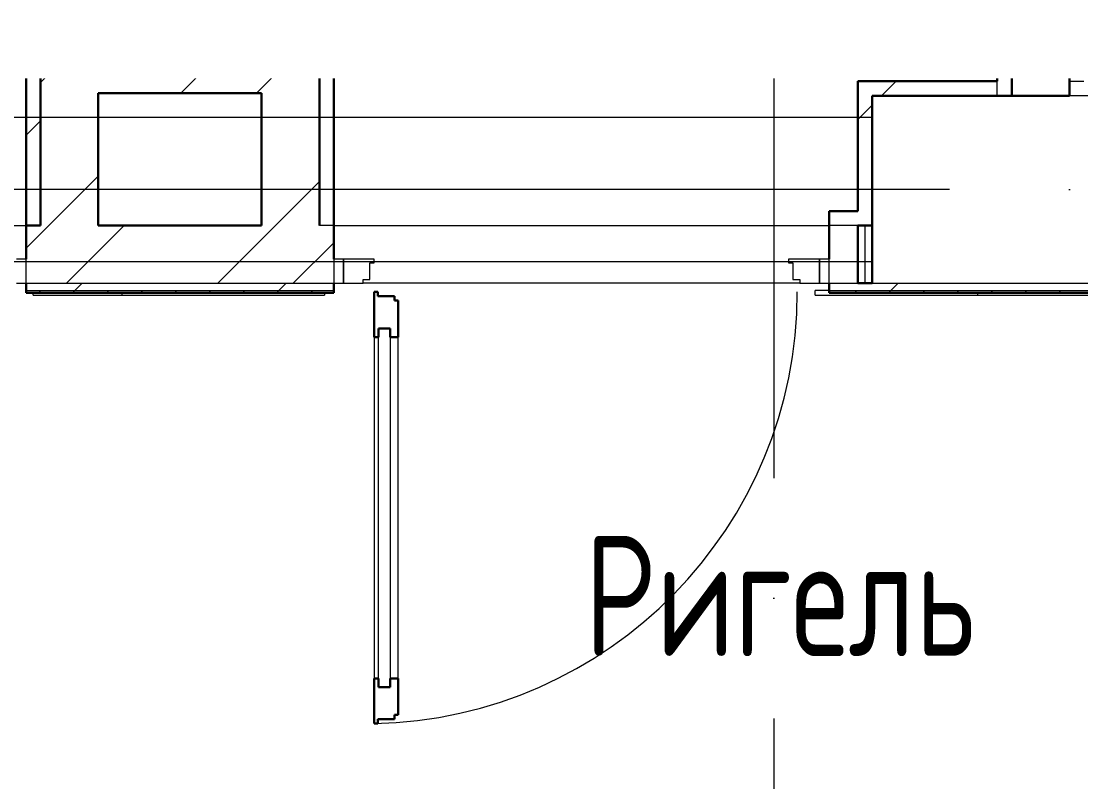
# Model space of a CAD drawing. Header units: millimetres. Extents: x -396912 to 182286, y -43638 to 41610.
# Drawn here: x -44321 to -42117, y -11860 to -10278 of the extents above; entities that cross this region are included whole.
import ezdxf
from ezdxf import colors
from ezdxf.entities.mleader import LeaderData, LeaderLine
from ezdxf.math import Vec2, Vec3

# ---------------------------------------------------------------- set-up
doc = ezdxf.new("R2010")
doc.units = ezdxf.units.MM
doc.linetypes.add('ADSK_Линия сетки', pattern=[25, 20, -2.5, 0, -2.5])
doc.linetypes.add('ADSK_Сверху', pattern=[450, 300, -150])
for name, color, linetype, lineweight in [('RC-Выноски', 7, 'Continuous', 0), ('Аннотация', 7, 'Continuous', 18), ('Двери', 252, 'Continuous', 9), ('Линии', 7, 'Continuous', 9), ('Ограждение', 252, 'Continuous', 9), ('Оси', 252, 'Continuous', 9), ('Стены внутренние', 7, 'Continuous', 18), ('Стены наружные', 7, 'Continuous', 18), ('Стены штриховка', 7, 'Continuous', 9)]:
    doc.layers.add(name, color=color, linetype=linetype, lineweight=lineweight)
doc.layers.add('Двери открывание', color=7, linetype='Continuous', lineweight=9, true_color=0xc0c0c0)
doc.styles.add('GOST Common_3', font='', dxfattribs={"height": 3.5})
doc.styles.add('RubezhCAD', font='', dxfattribs={"oblique": 10})
doc.styles.get('GOST Common_3').set_extended_font_data('GOST 2.304 type A')
doc.styles.get('RubezhCAD').set_extended_font_data('GOST type A')

# ---------------------------------------------------------------- blocks, each defined once
blk = doc.blocks.new('1 этаж')
at = {"layer": 'Ограждение', "true_color": 0x636466}
h = blk.add_hatch(dxfattribs=at)
h.set_pattern_fill('FP_28', color=251, style=0, pattern_type=2)
h.set_pattern_definition([(0, (-32110.8, 94), (0, 600), []), (90, (-32110.8, 94), (-600, 4e-14), [])])
h.paths.add_polyline_path([(-49391.8, -11765.7), (-49391.8, -11760.7), (-49997.8, -11760.7), (-49997.8, -11765.7), (-49548.1, -11765.7)])
h = blk.add_hatch(dxfattribs=at)
h.set_pattern_fill('FP_27', color=251, style=0, pattern_type=2)
h.set_pattern_definition([(0, (-32131.8, 94), (0, 600), []), (90, (-32131.8, 94), (-600, 4e-14), [])])
h.paths.add_polyline_path([(-46877.8, -11765.7), (-46872.8, -11765.7), (-46872.8, -11755.7), (-46877.8, -11755.7), (-46877.8, -11760.7), (-48342.8, -11760.7), (-48342.8, -11755.7), (-48371.8, -11755.7), (-48371.8, -11765.7), (-47395.4, -11765.7)])
at = {"layer": 'Двери', "color": 251, "true_color": 0x636466}
for p, q in [((-50012.8, -11690.7), (-50032.8, -11690.7)), ((-50012.8, -11740.7), (-50012.8, -11690.7)), ((-49372.8, -11690.7), (-49372.8, -11740.7)), ((-49352.8, -11690.7), (-49372.8, -11690.7)), ((-49352.8, -11740.7), (-49352.8, -11690.7)), ((-49288.8, -11690.7), (-49352.8, -11690.7)), ((-49352.8, -11690.7), (-49352.8, -11740.7)), ((-49297.8, -11732.7), (-49297.8, -11698.7)), ((-49297.8, -11698.7), (-49288.8, -11698.7)), ((-49288.8, -11698.7), (-49288.8, -11690.7)), ((-48362.8, -11690.7), (-48426.8, -11690.7)), ((-48426.8, -11690.7), (-48426.8, -11698.7)), ((-48426.8, -11698.7), (-48417.8, -11698.7)), ((-48417.8, -11698.7), (-48417.8, -11732.7)), ((-48342.8, -11690.7), (-48362.8, -11690.7)), ((-48362.8, -11690.7), (-48362.8, -11740.7)), ((-48362.8, -11740.7), (-48362.8, -11690.7)), ((-48342.8, -11740.7), (-48342.8, -11690.7)), ((-50032.8, -11740.7), (-50012.8, -11740.7)), ((-49372.8, -11740.7), (-49352.8, -11740.7)), ((-49352.8, -11740.7), (-49311.8, -11740.7)), ((-49311.8, -11740.7), (-49311.8, -11732.7)), ((-49311.8, -11732.7), (-49297.8, -11732.7)), ((-48417.8, -11732.7), (-48403.8, -11732.7)), ((-48403.8, -11732.7), (-48403.8, -11740.7)), ((-48403.8, -11740.7), (-48362.8, -11740.7)), ((-48362.8, -11740.7), (-48342.8, -11740.7)), ((-49288.8, -11852.7), (-49288.8, -12562.7)), ((-49279.8, -11834.7), (-49255.8, -11834.7)), ((-49279.8, -12580.7), (-49279.8, -11834.7)), ((-49255.8, -11834.7), (-49255.8, -12580.7)), ((-49238.8, -12562.7), (-49238.8, -11852.7)), ((-49255.8, -12580.7), (-49279.8, -12580.7))]:
    blk.add_line(p, q, dxfattribs=at)
at = {"layer": 'Двери', "color": 251, "lineweight": 30, "true_color": 0x636466}
for p, q in [((-49280.8, -11758.7), (-49288.8, -11758.7)), ((-49288.8, -11758.7), (-49288.8, -11852.7)), ((-49280.8, -11767.7), (-49280.8, -11758.7)), ((-49246.8, -11767.7), (-49280.8, -11767.7)), ((-49246.8, -11776.7), (-49246.8, -11767.7)), ((-49238.8, -11776.7), (-49246.8, -11776.7)), ((-49238.8, -11852.7), (-49238.8, -11776.7)), ((-49279.8, -11852.7), (-49288.8, -11852.7)), ((-49279.8, -11834.7), (-49279.8, -11852.7)), ((-49255.8, -11834.7), (-49279.8, -11834.7)), ((-49255.8, -11852.7), (-49255.8, -11834.7)), ((-49238.8, -11852.7), (-49255.8, -11852.7)), ((-49288.8, -12562.7), (-49288.8, -12656.7)), ((-49279.8, -12562.7), (-49288.8, -12562.7)), ((-49279.8, -12580.7), (-49279.8, -12562.7)), ((-49255.8, -12580.7), (-49279.8, -12580.7)), ((-49255.8, -12562.7), (-49255.8, -12580.7)), ((-49238.8, -12562.7), (-49255.8, -12562.7)), ((-49238.8, -12638.7), (-49238.8, -12562.7)), ((-49280.8, -12656.7), (-49280.8, -12647.7)), ((-49280.8, -12647.7), (-49246.8, -12647.7)), ((-49246.8, -12647.7), (-49246.8, -12638.7)), ((-49246.8, -12638.7), (-49238.8, -12638.7)), ((-49288.8, -12656.7), (-49280.8, -12656.7))]:
    blk.add_line(p, q, dxfattribs=at)
at = {"layer": 'Двери открывание', "color": 251, "true_color": 0x636466}
blk.add_arc((-49306.8, -11758.7), 898, 271.1485, 0, dxfattribs=at)
at = {"layer": 'Линии', "color": 251, "linetype": 'ADSK_Сверху', "ltscale": 100, "true_color": 0x636466}
for p, q in [((-59082.8, -11395.7), (-48252.8, -11395.7)), ((-59082.8, -11695.7), (-48252.8, -11695.7))]:
    blk.add_line(p, q, dxfattribs=at)
at = {"layer": 'Ограждение', "color": 251, "true_color": 0x636466}
for p, q in [((-49997.8, -11765.7), (-49997.8, -11760.6)), ((-49997.8, -11765.7), (-49391.8, -11765.7)), ((-49391.8, -11760.7), (-49391.8, -11765.7)), ((-48371.8, -11765.7), (-48371.8, -11755.7)), ((-48342.8, -11755.7), (-48371.8, -11755.7)), ((-48371.8, -11765.7), (-46872.8, -11765.7))]:
    blk.add_line(p, q, dxfattribs=at)
at = {"layer": 'Оси', "color": 251, "linetype": 'ADSK_Линия сетки', "ltscale": 100, "true_color": 0x636466}
for p, q in [((-48457.8, -2645.7), (-48457.8, -33771.9)), ((4409.5, -11545.7), (-72530.1, -11545.7))]:
    blk.add_line(p, q, dxfattribs=at)
at = {"layer": 'Стены внутренние', "color": 251, "true_color": 0x636466}
for p, q in [((-47562.8, -11350.7), (-47842.8, -11350.7)), ((-48267.8, -11740.7), (-48267.8, -11620.7)), ((-48252.8, -11740.7), (-47562.8, -11740.7))]:
    blk.add_line(p, q, dxfattribs=at)
at = {"layer": 'Стены внутренние', "color": 251, "lineweight": 30, "true_color": 0x636466}
blk.add_line((-48252.8, -11620.7), (-48252.8, -11740.7), dxfattribs=at)
at = {"layer": 'Стены наружные', "color": 251, "lineweight": 30, "true_color": 0x636466}
for p, q in [((-49522.8, -9395.7), (-49522.8, -11225.7)), ((-47962.8, -11350.7), (-47962.8, -9707.4)), ((-49402.8, -11620.7), (-49402.8, -9725.7)), ((-49372.8, -11690.7), (-49372.8, -9755.7)), ((-47992.8, -9755.7), (-47992.8, -11320.7)), ((-47842.8, -11350.7), (-47842.8, -9765.7)), ((-50012.8, -11195.7), (-50012.8, -11690.7)), ((-49522.8, -11225.7), (-49982.8, -11225.7)), ((-49982.8, -11225.7), (-49982.8, -11620.7)), ((-47992.8, -11320.7), (-48282.8, -11320.7)), ((-48282.8, -11320.7), (-48282.8, -11590.7)), ((-49862.8, -11345.7), (-49522.8, -11345.7)), ((-49862.8, -11620.7), (-49862.8, -11345.7)), ((-49522.8, -11345.7), (-49522.8, -11620.7)), ((-48252.8, -11350.7), (-47842.8, -11350.7)), ((-48252.8, -11620.7), (-48252.8, -11350.7)), ((-48342.8, -11590.7), (-48342.8, -11690.7)), ((-48282.8, -11590.7), (-48342.8, -11590.7)), ((-49982.8, -11620.7), (-50012.8, -11620.7)), ((-49522.8, -11620.7), (-49862.8, -11620.7)), ((-48282.8, -11740.7), (-48282.8, -11620.7)), ((-48282.8, -11620.7), (-48252.8, -11620.7)), ((-50012.8, -11740.7), (-50012.8, -11760.7)), ((-49372.8, -11760.7), (-49372.8, -11740.7)), ((-48342.8, -11740.7), (-48342.8, -11760.7)), ((-48252.8, -11740.7), (-48282.8, -11740.7)), ((-50012.8, -11760.7), (-49372.8, -11760.7)), ((-48342.8, -11760.7), (-46877.8, -11760.7))]:
    blk.add_line(p, q, dxfattribs=at)
at = {"layer": 'Стены наружные', "color": 251, "linetype": 'Continuous', "lineweight": 9, "true_color": 0x636466}
for p, q in [((-49805.5, -11225.7), (-49775.5, -11195.7)), ((-49522.8, -11335.1), (-49402.8, -11215.1)), ((-49982.8, -11323.6), (-49884.9, -11225.7)), ((-49690.6, -11345.7), (-49570.6, -11225.7)), ((-49402.8, -11247.3), (-49372.8, -11217.3)), ((-48233.5, -11350.7), (-48203.5, -11320.7)), ((-49533.4, -11345.7), (-49522.8, -11335.1)), ((-48282.8, -11400.1), (-48252.8, -11370.1)), ((-50012.8, -11433), (-49982.8, -11403)), ((-49965.6, -11620.7), (-49862.8, -11518)), ((-49494.1, -11620.7), (-49402.8, -11529.4)), ((-50012.8, -11668), (-49965.6, -11620.7)), ((-49928.4, -11740.7), (-49808.4, -11620.7)), ((-49614.1, -11740.7), (-49494.1, -11620.7)), ((-49457, -11740.7), (-49372.8, -11656.6)), ((-49911.3, -11755.7), (-49896.3, -11740.7)), ((-49487, -11755.7), (-49472, -11740.7)), ((-48214.2, -11755.7), (-48199.2, -11740.7)), ((-49987, -11760.7), (-49982, -11755.7)), ((-49916.3, -11760.7), (-49911.3, -11755.7)), ((-49845.5, -11760.7), (-49840.5, -11755.7)), ((-49774.8, -11760.7), (-49769.8, -11755.7)), ((-49704.1, -11760.7), (-49699.1, -11755.7)), ((-49633.4, -11760.7), (-49628.4, -11755.7)), ((-49562.7, -11760.7), (-49557.7, -11755.7)), ((-49492, -11760.7), (-49487, -11755.7)), ((-49421.3, -11760.7), (-49416.3, -11755.7)), ((-48289.9, -11760.7), (-48284.9, -11755.7)), ((-48219.2, -11760.7), (-48214.2, -11755.7)), ((-48148.5, -11760.7), (-48143.5, -11755.7)), ((-48077.8, -11760.7), (-48072.8, -11755.7)), ((-48007.1, -11760.7), (-48002.1, -11755.7)), ((-47936.4, -11760.7), (-47931.4, -11755.7)), ((-47865.6, -11760.7), (-47860.6, -11755.7))]:
    blk.add_line(p, q, dxfattribs=at)
at = {"layer": 'Стены наружные', "color": 251, "true_color": 0x636466}
for p, q in [((-51142.8, -11620.7), (-50012.8, -11620.7)), ((-49372.8, -11620.7), (-48342.8, -11620.7)), ((-48403.8, -11740.7), (-49311.8, -11740.7))]:
    blk.add_line(p, q, dxfattribs=at)
at = {"layer": 'Стены штриховка', "color": 251, "true_color": 0x636466}
for p, q in [((-49552.8, -11225.7), (-49552.8, -11195.7)), ((-47992.8, -11350.7), (-47992.8, -11320.7)), ((-47842.8, -11320.7), (-47812.8, -11320.7)), ((-49372.8, -11620.7), (-49402.8, -11620.7)), ((-48282.8, -11620.7), (-48342.8, -11620.7)), ((-50012.8, -11740.7), (-49372.8, -11740.7)), ((-48342.8, -11740.7), (-48282.8, -11740.7)), ((-50012.8, -11755.7), (-49372.8, -11755.7)), ((-48342.8, -11755.7), (-46877.8, -11755.7))]:
    blk.add_line(p, q, dxfattribs=at)
at = {"layer": 'Аннотация', "color": 251, "true_color": 0x636466, "style": 'GOST Common_3', "width": 0.9}
blk.add_text('Ригель', height=250, dxfattribs=at).set_placement((-48851.5, -12516.4))
blk = doc.blocks.new('_None')

msp = doc.modelspace()

# ---------------------------------------------------------------- block references
msp.add_blockref('1 этаж', (5702.1, 918.2))

# ---------------------------------------------------------------- next in the draw order: leaders
at = {"layer": 'RC-Выноски'}
ml = msp.add_multileader_mtext('Standard', dxfattribs=at)
ml.set_content('ВВГнг(А)-LSLTx 2х1,5\\Pс 1 этажа', color=256, style='RubezhCAD')
ml.set_leader_properties()
ml.set_arrow_properties(name='NONE')
ml.build(insert=Vec2(0, 0))
ml.multileader.update_dxf_attribs({"has_text_frame": 1, "text_left_attachment_type": 6, "text_right_attachment_type": 6, "dogleg_length": 2, "arrow_head_size": 400, "scale": 100})
ctx = ml.context
ctx.base_point, ctx.scale, ctx.char_height, ctx.arrow_head_size, ctx.landing_gap_size, ctx.plane_origin = Vec3(-183990.3, -9904.4), 100, 250, 400, 100, Vec3(-683576, -453595.9)
ctx.left_attachment, ctx.right_attachment, ctx.text_align_type = 6, 6, 1
notes = []
notes.append((ctx, [(0, (1, 1, 0), (-184190.3, -9904.4), (1, 0), 200, [(0, [(-184917.4, -10624.1)], 0, [])])]))
ctx.mtext.insert, ctx.mtext.width, ctx.mtext.defined_height, ctx.mtext.alignment, ctx.mtext.flow_direction = Vec3(-182457.6, -9604.4), 4286.589, 1161.1, 2, 5
ctx.mtext.has_bg_fill, ctx.mtext.bg_color, ctx.mtext.bg_scale_factor, ctx.mtext.bg_transparency, ctx.mtext.use_window_bg_color = 1, -1027028792, 1.5, 0, 1
for ctx, leaders in notes:
    for number, flags, end, landing, length, lines in leaders:
        leader = LeaderData()
        leader.index, (leader.has_last_leader_line, leader.has_dogleg_vector, leader.attachment_direction) = number, flags
        leader.last_leader_point, leader.dogleg_vector, leader.dogleg_length = Vec3(end), Vec3(landing), length
        for number, points, colour, breaks in lines:
            line = LeaderLine()
            line.index, line.vertices, line.color, line.breaks = number, Vec3.list(points), colors.encode_raw_color(colour), breaks
            leader.lines.append(line)
        ctx.leaders.append(leader)

doc.saveas('drawing.dxf')
